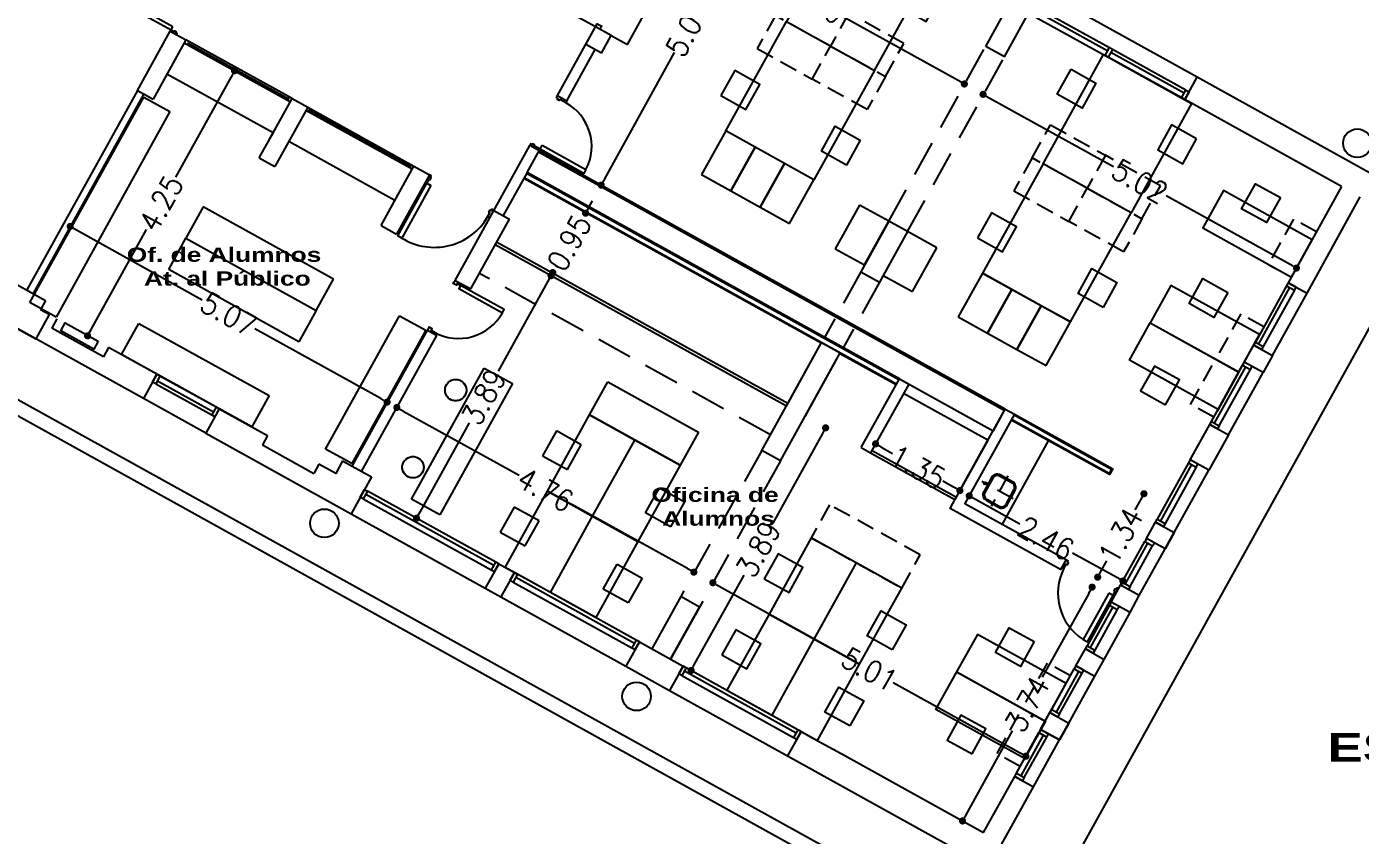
# Model space of a CAD drawing. Header units: millimetres. Extents: x -735 to -481, y 85 to 450.
# Drawn here: x -631.15 to -612.47, y 158.93 to 170.25 of the extents above; entities that cross this region are included whole.
import ezdxf

# ---------------------------------------------------------------- set-up
doc = ezdxf.new("R2010")
doc.units = ezdxf.units.MM
doc.header["$PDMODE"] = 35
doc.header["$PDSIZE"] = -2
for name, pattern in [('ACAD_ISO02W100', [15, 12, -3]), ('DASHED', [0.75, 0.5, -0.25]), ('HIDDEN', [0.375, 0.25, -0.125])]:
    doc.linetypes.add(name, pattern=pattern)
doc.layers.get('0').update_dxf_attribs({"color": 6, "linetype": 'CONTINUOUS'})
doc.layers.get('Defpoints').update_dxf_attribs({"linetype": 'CONTINUOUS'})
for name, color, linetype in [('1', 1, 'CONTINUOUS'), ('A-CARPINTERIAS PUERTAS', 2, 'CONTINUOUS'), ('A-MUROS', 5, 'CONTINUOUS'), ('barridos', 8, 'HIDDEN'), ('dib - cotas', 1, 'CONTINUOUS'), ('dib - equipamiento', 41, 'CONTINUOUS'), ('dib - muro vista2', 2, 'CONTINUOUS'), ('dib - muros', 5, 'CONTINUOUS'), ('dib-carpinterias', 1, 'CONTINUOUS'), ('mobiliario aulas', 254, 'CONTINUOUS'), ('T-LOCALES', 7, 'CONTINUOUS'), ('VISTA4', 3, 'CONTINUOUS')]:
    doc.layers.add(name, color=color, linetype=linetype)
doc.styles.add('ARIAL', font='swisseb.ttf', dxfattribs={"width": 1.32})
doc.styles.add('ROMANS', font='romans', dxfattribs={"width": 0.9})
doc.dimstyles.new('COTAS1', dxfattribs={"dimtxt": 0.3, "dimasz": 0.1, "dimexe": 0.6, "dimexo": 0.2, "dimgap": 0.01, "dimtad": 0, "dimzin": 0, "dimdsep": 46, "dimtxsty": 'ROMANS', "dimblk": 'DOT', "dimcen": 2.5, "dimse1": 1, "dimse2": 1, "dimclrd": 256, "dimclre": 1, "dimclrt": 256, "dimadec": 0, "dimazin": 0, "dimtfac": 1, "dimtofl": 0, "dimtmove": 2, "dimatfit": 3, "dimldrblk": 'ARCHTICK', "dimfxl": 1, "dimtolj": 1, "dimtzin": 0, "dimarcsym": 0})

# ---------------------------------------------------------------- blocks, each defined once
blk = doc.blocks.new('PDOBLE')
for points in [[(0.00377, 0.05044), (0.00377, 0.04971), (0.00188, 0.04971), (0.00188, 0.04924), (0.00094, 0.04924), (0.00094, 0.04971), (0, 0.04971), (0, 0.05044)], [(0.00377, 0), (0.00377, 0.00073), (0.00188, 0.00073), (0.00188, 0.0012), (0.00094, 0.0012), (0.00094, 0.00073), (0, 0.00073), (0, 0)]]:
    blk.add_lwpolyline(points)
for points in [[(0.00377, 0.04782), (0.02826, 0.04782), (0.02826, 0.04971), (0.00377, 0.04971)], [(0.00377, 0.00262), (0.02826, 0.00262), (0.02826, 0.00073), (0.00377, 0.00073)]]:
    blk.add_lwpolyline(points, close=True)
for centre, start, end in [((0.00619, 0.04716), 276.31212, 1.7309), ((0.00619, 0.00328), 358.2691, 83.68788)]:
    blk.add_arc(centre, 0.02207, start, end)
blk = doc.blocks.new('isla')
at = {"layer": 'dib - equipamiento'}
for points in [[(0.705, 1.75), (0.705, 0), (-0.705, 0), (-0.705, 1.75), (0.705, 1.75)], [(0.705, -1.75), (0.705, 0), (-0.705, 0), (-0.705, -1.75), (0.705, -1.75)]]:
    blk.add_lwpolyline(points, dxfattribs=at)
for points in [[(-1.005, 1.35), (-0.605, 1.35), (-0.605, 0.95), (-1.005, 0.95)], [(1.005, 1.35), (0.605, 1.35), (0.605, 0.95), (1.005, 0.95)], [(-1.005, -1.35), (-0.605, -1.35), (-0.605, -0.95), (-1.005, -0.95)], [(1.005, -1.35), (0.605, -1.35), (0.605, -0.95), (1.005, -0.95)]]:
    blk.add_lwpolyline(points, close=True, dxfattribs=at)
at = {"layer": 'dib - equipamiento', "linetype": 'HIDDEN'}
for points in [[(-0.88, 0.53), (0, 0.53), (0, 0), (-0.88, 0), (-0.88, 0.53)], [(0.88, 0.53), (0, 0.53), (0, 0), (0.88, 0), (0.88, 0.53)], [(-0.88, -0.53), (0, -0.53), (0, 0), (-0.88, 0), (-0.88, -0.53)], [(0.88, -0.53), (0, -0.53), (0, 0), (0.88, 0), (0.88, -0.53)]]:
    blk.add_lwpolyline(points, dxfattribs=at)
blk = doc.blocks.new('P70')
at = {"color": 3}
blk.add_lwpolyline([(0.00062, 0.00254), (0.00189, 0.00254), (0.00189, 0.02032), (0.00062, 0.02032)], close=True, dxfattribs=at)
at = {"color": 2}
for points in [[(0, 0.00254), (0.00062, 0.00254), (0.00062, 0.00127), (0.00126, 0.00127), (0.00126, 0), (0.00062, 0), (0.00062, 0), (0, 0)], [(0.0203, 0.00254), (0.01967, 0.00254), (0.01967, 0.00127), (0.01904, 0.00127), (0.01904, 0), (0.01967, 0), (0.01967, 0), (0.0203, 0)]]:
    blk.add_lwpolyline(points, dxfattribs=at)
at = {"color": 1}
blk.add_arc((0.00189, 0.00254), 0.01778, 0, 90, dxfattribs=at)
blk = doc.blocks.new('_Dot')
at = {"color": 0, "linetype": 'ByBlock', "lineweight": -2}
blk.add_line((-0.5, 0), (-1, 0), dxfattribs=at)
at = {"color": 0, "linetype": 'ByBlock', "const_width": 0.5}
blk.add_lwpolyline([(-0.25, 0, 1), (0.25, 0, 1)], format="xyb", close=True, dxfattribs=at)
blk = doc.blocks.new('*D125')
at = {"layer": '1', "lineweight": -2, "transparency": 16777216}
for p, q in [((-622.097, 171.712), (-620.47, 170.811)), ((-618.106, 169.5), (-619.733, 170.402))]:
    blk.add_line(p, q, dxfattribs=at)
at = {"layer": 'Defpoints', "color": 0, "transparency": 16777216}
for p in [(-622.184, 171.761), (-622.184, 171.761), (-618.019, 169.452)]:
    blk.add_point(p, dxfattribs=at)
at = {"layer": '1', "lineweight": -2, "transparency": 16777216, "xscale": 0.1, "yscale": 0.1, "zscale": 0.1}
for p, rotation in [((-622.184, 171.761), 150.9999999999862), ((-618.019, 169.452), 330.9999999999862)]:
    blk.add_blockref('_Dot', p, dxfattribs=dict(at, rotation=rotation))
at = {"layer": '1', "transparency": 16777216, "insert": (-620.102, 170.606), "char_height": 0.3, "attachment_point": 5, "rotation": 331, "style": 'ROMANS'}
blk.add_mtext('\\A1;4.76', dxfattribs=at)
blk = doc.blocks.new('_ARCHTICK')
at = {"color": 0, "linetype": 'ByBlock', "const_width": 0.00381}
blk.add_lwpolyline([(-0.0127, -0.0127), (0.0127, 0.0127)], dxfattribs=at)
blk = doc.blocks.new('*D126')
at = {"layer": '1', "lineweight": -2, "transparency": 16777216}
for p, q in [((-620.725, 172.33), (-621.705, 170.562)), ((-623.057, 168.123), (-622.077, 169.892))]:
    blk.add_line(p, q, dxfattribs=at)
at = {"layer": 'Defpoints', "color": 0, "transparency": 16777216}
for p in [(-620.676, 172.418), (-620.676, 172.418), (-623.105, 168.036)]:
    blk.add_point(p, dxfattribs=at)
at = {"layer": '1', "lineweight": -2, "transparency": 16777216, "xscale": 0.1, "yscale": 0.1, "zscale": 0.1}
for p, rotation in [((-620.676, 172.418), 60.99999999998772), ((-623.105, 168.036), 240.9999999999877)]:
    blk.add_blockref('_Dot', p, dxfattribs=dict(at, rotation=rotation))
at = {"layer": '1', "transparency": 16777216, "insert": (-621.891, 170.227), "char_height": 0.3, "attachment_point": 5, "rotation": 61, "style": 'ROMANS'}
blk.add_mtext('\\A1;5.01', dxfattribs=at)
blk = doc.blocks.new('*D127')
at = {"layer": '1', "lineweight": -2, "transparency": 16777216}
for p, q in [((-617.669, 169.258), (-615.931, 168.295)), ((-613.455, 166.922), (-615.194, 167.886))]:
    blk.add_line(p, q, dxfattribs=at)
at = {"layer": 'Defpoints', "color": 0, "transparency": 16777216}
for p in [(-617.757, 169.307), (-617.757, 169.307), (-613.367, 166.874)]:
    blk.add_point(p, dxfattribs=at)
at = {"layer": '1', "lineweight": -2, "transparency": 16777216, "xscale": 0.1, "yscale": 0.1, "zscale": 0.1}
for p, rotation in [((-617.757, 169.307), 150.9999999999862), ((-613.367, 166.874), 330.9999999999862)]:
    blk.add_blockref('_Dot', p, dxfattribs=dict(at, rotation=rotation))
at = {"layer": '1', "transparency": 16777216, "insert": (-615.562, 168.09), "char_height": 0.3, "attachment_point": 5, "rotation": 331, "style": 'ROMANS'}
blk.add_mtext('\\A1;5.02', dxfattribs=at)
blk = doc.blocks.new('*D128')
at = {"layer": '1', "lineweight": -2, "transparency": 16777216}
for p, q in [((-625.88, 164.872), (-624.257, 163.972)), ((-621.896, 162.664), (-623.519, 163.564))]:
    blk.add_line(p, q, dxfattribs=at)
at = {"layer": 'Defpoints', "color": 0, "transparency": 16777216}
for p in [(-625.968, 164.921), (-625.968, 164.921), (-621.808, 162.615)]:
    blk.add_point(p, dxfattribs=at)
at = {"layer": '1', "lineweight": -2, "transparency": 16777216, "xscale": 0.1, "yscale": 0.1, "zscale": 0.1}
for p, rotation in [((-625.968, 164.921), 150.9999999999862), ((-621.808, 162.615), 330.9999999999862)]:
    blk.add_blockref('_Dot', p, dxfattribs=dict(at, rotation=rotation))
at = {"layer": '1', "transparency": 16777216, "insert": (-623.888, 163.768), "char_height": 0.3, "attachment_point": 5, "rotation": 331, "style": 'ROMANS'}
blk.add_mtext('\\A1;4.76', dxfattribs=at)
blk = doc.blocks.new('*D129')
at = {"layer": '1', "lineweight": -2, "transparency": 16777216}
for p, q in [((-621.453, 162.418), (-619.684, 161.437)), ((-617.244, 160.085), (-619.014, 161.066))]:
    blk.add_line(p, q, dxfattribs=at)
at = {"layer": 'Defpoints', "color": 0, "transparency": 16777216}
for p in [(-621.541, 162.467), (-621.541, 162.467), (-617.157, 160.037)]:
    blk.add_point(p, dxfattribs=at)
at = {"layer": '1', "lineweight": -2, "transparency": 16777216, "xscale": 0.1, "yscale": 0.1, "zscale": 0.1}
for p, rotation in [((-621.541, 162.467), 150.9999999999862), ((-617.157, 160.037), 330.9999999999862)]:
    blk.add_blockref('_Dot', p, dxfattribs=dict(at, rotation=rotation))
at = {"layer": '1', "transparency": 16777216, "insert": (-619.349, 161.252), "char_height": 0.3, "attachment_point": 5, "rotation": 331, "style": 'ROMANS'}
blk.add_mtext('\\A1;5.01', dxfattribs=at)
blk = doc.blocks.new('*D130')
at = {"layer": '1', "lineweight": -2, "transparency": 16777216}
for p, q in [((-630.455, 167.408), (-628.693, 166.431)), ((-626.193, 165.045), (-627.955, 166.023))]:
    blk.add_line(p, q, dxfattribs=at)
at = {"layer": 'Defpoints', "color": 0, "transparency": 16777216}
for p in [(-630.543, 167.457), (-630.543, 167.457), (-626.105, 164.997)]:
    blk.add_point(p, dxfattribs=at)
at = {"layer": '1', "lineweight": -2, "transparency": 16777216, "xscale": 0.1, "yscale": 0.1, "zscale": 0.1}
for p, rotation in [((-630.543, 167.457), 150.9999999999862), ((-626.105, 164.997), 330.9999999999862)]:
    blk.add_blockref('_Dot', p, dxfattribs=dict(at, rotation=rotation))
at = {"layer": '1', "transparency": 16777216, "insert": (-628.324, 166.227), "char_height": 0.3, "attachment_point": 5, "rotation": 331, "style": 'ROMANS'}
blk.add_mtext('\\A1;5.07', dxfattribs=at)
blk = doc.blocks.new('*D131')
at = {"layer": '1', "lineweight": -2, "transparency": 16777216}
for p, q in [((-628.291, 169.55), (-629.067, 168.149)), ((-630.252, 166.012), (-629.475, 167.412))]:
    blk.add_line(p, q, dxfattribs=at)
at = {"layer": 'Defpoints', "color": 0, "transparency": 16777216}
for p in [(-628.242, 169.637), (-628.242, 169.637), (-630.3, 165.924)]:
    blk.add_point(p, dxfattribs=at)
at = {"layer": '1', "lineweight": -2, "transparency": 16777216, "xscale": 0.1, "yscale": 0.1, "zscale": 0.1}
for p, rotation in [((-628.242, 169.637), 60.99999999998772), ((-630.3, 165.924), 240.9999999999877)]:
    blk.add_blockref('_Dot', p, dxfattribs=dict(at, rotation=rotation))
at = {"layer": '1', "transparency": 16777216, "insert": (-629.271, 167.781), "char_height": 0.3, "attachment_point": 5, "rotation": 61, "style": 'ROMANS'}
blk.add_mtext('\\A1;4.25', dxfattribs=at)
blk = doc.blocks.new('*D132')
at = {"layer": '1', "lineweight": -2, "transparency": 16777216}
for p, q in [((-623.275, 167.73), (-623.227, 167.817)), ((-623.833, 166.724), (-623.881, 166.637))]:
    blk.add_line(p, q, dxfattribs=at)
at = {"layer": 'Defpoints', "color": 0, "transparency": 16777216}
for p in [(-623.324, 167.642), (-623.324, 167.642), (-623.784, 166.811)]:
    blk.add_point(p, dxfattribs=at)
at = {"layer": '1', "lineweight": -2, "transparency": 16777216, "xscale": 0.1, "yscale": 0.1, "zscale": 0.1}
for p, rotation in [((-623.324, 167.642), 240.9999999999877), ((-623.784, 166.811), 60.99999999998771)]:
    blk.add_blockref('_Dot', p, dxfattribs=dict(at, rotation=rotation))
at = {"layer": '1', "transparency": 16777216, "insert": (-623.554, 167.227), "char_height": 0.3, "attachment_point": 5, "rotation": 61, "style": 'ROMANS'}
blk.add_mtext('\\A1;0.95', dxfattribs=at)
blk = doc.blocks.new('*D133')
at = {"layer": '1', "lineweight": -2, "transparency": 16777216}
for p, q in [((-623.857, 166.68), (-624.549, 165.432)), ((-625.643, 163.457), (-624.951, 164.706))]:
    blk.add_line(p, q, dxfattribs=at)
at = {"layer": 'Defpoints', "color": 0, "transparency": 16777216}
for p in [(-623.808, 166.768), (-623.808, 166.768), (-625.692, 163.37)]:
    blk.add_point(p, dxfattribs=at)
at = {"layer": '1', "lineweight": -2, "transparency": 16777216, "xscale": 0.1, "yscale": 0.1, "zscale": 0.1}
for p, rotation in [((-623.808, 166.768), 60.99999999998772), ((-625.692, 163.37), 240.9999999999877)]:
    blk.add_blockref('_Dot', p, dxfattribs=dict(at, rotation=rotation))
at = {"layer": '1', "transparency": 16777216, "insert": (-624.75, 165.069), "char_height": 0.3, "attachment_point": 5, "rotation": 61, "style": 'ROMANS'}
blk.add_mtext('\\A1;3.89', dxfattribs=at)
blk = doc.blocks.new('*D134')
at = {"layer": '1', "lineweight": -2, "transparency": 16777216}
for p, q in [((-620.011, 164.548), (-620.703, 163.3)), ((-621.797, 161.325), (-621.105, 162.574))]:
    blk.add_line(p, q, dxfattribs=at)
at = {"layer": 'Defpoints', "color": 0, "transparency": 16777216}
for p in [(-619.962, 164.636), (-619.962, 164.636), (-621.846, 161.238)]:
    blk.add_point(p, dxfattribs=at)
at = {"layer": '1', "lineweight": -2, "transparency": 16777216, "xscale": 0.1, "yscale": 0.1, "zscale": 0.1}
for p, rotation in [((-619.962, 164.636), 60.99999999998772), ((-621.846, 161.238), 240.9999999999877)]:
    blk.add_blockref('_Dot', p, dxfattribs=dict(at, rotation=rotation))
at = {"layer": '1', "transparency": 16777216, "insert": (-620.904, 162.937), "char_height": 0.3, "attachment_point": 5, "rotation": 61, "style": 'ROMANS'}
blk.add_mtext('\\A1;3.89', dxfattribs=at)
blk = doc.blocks.new('*D135')
at = {"layer": '1', "lineweight": -2, "transparency": 16777216}
for p, q in [((-616.277, 162.317), (-616.929, 161.142)), ((-617.995, 159.218), (-617.344, 160.393))]:
    blk.add_line(p, q, dxfattribs=at)
at = {"layer": 'Defpoints', "color": 0, "transparency": 16777216}
for p in [(-616.229, 162.405), (-616.229, 162.405), (-618.044, 159.13)]:
    blk.add_point(p, dxfattribs=at)
at = {"layer": '1', "lineweight": -2, "transparency": 16777216, "xscale": 0.1, "yscale": 0.1, "zscale": 0.1}
for p, rotation in [((-616.229, 162.405), 60.99999999998772), ((-618.044, 159.13), 240.9999999999877)]:
    blk.add_blockref('_Dot', p, dxfattribs=dict(at, rotation=rotation))
at = {"layer": '1', "transparency": 16777216, "insert": (-617.136, 160.768), "char_height": 0.3, "attachment_point": 5, "rotation": 61, "style": 'ROMANS'}
blk.add_mtext('\\A1;3.74', dxfattribs=at)
blk = doc.blocks.new('*D136')
at = {"layer": '1', "lineweight": -2, "transparency": 16777216}
for p, q in [((-615.552, 163.626), (-615.629, 163.486)), ((-616.103, 162.632), (-616.025, 162.772))]:
    blk.add_line(p, q, dxfattribs=at)
at = {"layer": 'Defpoints', "color": 0, "transparency": 16777216}
for p in [(-615.503, 163.713), (-615.503, 163.713), (-616.151, 162.545)]:
    blk.add_point(p, dxfattribs=at)
at = {"layer": '1', "lineweight": -2, "transparency": 16777216, "xscale": 0.1, "yscale": 0.1, "zscale": 0.1}
for p, rotation in [((-615.503, 163.713), 60.99999999998772), ((-616.151, 162.545), 240.9999999999877)]:
    blk.add_blockref('_Dot', p, dxfattribs=dict(at, rotation=rotation))
at = {"layer": '1', "transparency": 16777216, "insert": (-615.827, 163.129), "char_height": 0.3, "attachment_point": 5, "rotation": 61, "style": 'ROMANS'}
blk.add_mtext('\\A1;1.34', dxfattribs=at)
blk = doc.blocks.new('*D137')
at = {"layer": '1', "lineweight": -2, "transparency": 16777216}
for p, q in [((-617.863, 163.636), (-617.242, 163.292)), ((-615.884, 162.539), (-616.505, 162.883))]:
    blk.add_line(p, q, dxfattribs=at)
at = {"layer": 'Defpoints', "color": 0, "transparency": 16777216}
for p in [(-617.95, 163.684), (-617.95, 163.684), (-615.797, 162.491)]:
    blk.add_point(p, dxfattribs=at)
at = {"layer": '1', "lineweight": -2, "transparency": 16777216, "xscale": 0.1, "yscale": 0.1, "zscale": 0.1}
for p, rotation in [((-617.95, 163.684), 150.9999999999862), ((-615.797, 162.491), 330.9999999999862)]:
    blk.add_blockref('_Dot', p, dxfattribs=dict(at, rotation=rotation))
at = {"layer": '1', "transparency": 16777216, "insert": (-616.873, 163.088), "char_height": 0.3, "attachment_point": 5, "rotation": 331, "style": 'ROMANS'}
blk.add_mtext('\\A1;2.46', dxfattribs=at)
blk = doc.blocks.new('*D138')
at = {"layer": '1', "lineweight": -2, "transparency": 16777216}
for p, q in [((-619.175, 164.363), (-619.023, 164.279)), ((-618.169, 163.806), (-618.32, 163.889))]:
    blk.add_line(p, q, dxfattribs=at)
at = {"layer": 'Defpoints', "color": 0, "transparency": 16777216}
for p in [(-619.262, 164.412), (-619.262, 164.412), (-618.081, 163.757)]:
    blk.add_point(p, dxfattribs=at)
at = {"layer": '1', "lineweight": -2, "transparency": 16777216, "xscale": 0.1, "yscale": 0.1, "zscale": 0.1}
for p, rotation in [((-619.262, 164.412), 150.9999999999862), ((-618.081, 163.757), 330.9999999999862)]:
    blk.add_blockref('_Dot', p, dxfattribs=dict(at, rotation=rotation))
at = {"layer": '1', "transparency": 16777216, "insert": (-618.672, 164.084), "char_height": 0.3, "attachment_point": 5, "rotation": 331, "style": 'ROMANS'}
blk.add_mtext('\\A1;1.35', dxfattribs=at)
blk = doc.blocks.new('ESCRITORIO')
at = {"layer": 'dib - equipamiento'}
blk.add_lwpolyline([(0.745, 0.3), (0.745, -0.1), (0.345, -0.1), (0.345, 0.3)], close=True, dxfattribs=at)
blk.add_lwpolyline([(1.42, 0), (0, 0), (0, -0.6), (1.42, -0.6), (1.42, 0)], dxfattribs=at)
at = {"layer": 'dib - equipamiento', "linetype": 'HIDDEN'}
blk.add_lwpolyline([(1.42, -0.6), (1.42, 0.125), (1.05, 0.125), (1.05, -0.6), (1.42, -0.6)], dxfattribs=at)

msp = doc.modelspace()

# ---------------------------------------------------------------- linework, layer by layer
at = {"color": 2}
for p, q in [((-617.118, 170.445), (-616.047, 169.851)), ((-617.014, 170.53), (-615.986, 169.961)), ((-628.946, 170.027), (-627.459, 169.203)), ((-614.931, 169.233), (-616.003, 169.827)), ((-614.915, 169.367), (-615.942, 169.936)), ((-627.494, 169.223), (-627.47, 169.266)), ((-625.754, 168.258), (-627.241, 169.082)), ((-627.206, 169.063), (-627.182, 169.106)), ((-625.789, 168.277), (-625.765, 168.321)), ((-613.505, 166.625), (-613.942, 165.838)), ((-613.396, 166.564), (-613.832, 165.777)), ((-628.498, 164.926), (-629.286, 165.362)), ((-614.557, 164.727), (-614.121, 165.514)), ((-614.448, 164.666), (-614.012, 165.453)), ((-614.448, 164.666), (-614.012, 165.453)), ((-629.346, 165.253), (-628.559, 164.816)), ((-614.88, 164.145), (-615.316, 163.358)), ((-614.77, 164.085), (-615.207, 163.298)), ((-614.77, 164.085), (-615.207, 163.298)), ((-624.541, 162.732), (-626.378, 163.75)), ((-626.438, 163.641), (-624.645, 162.647)), ((-615.806, 162.475), (-615.491, 163.043)), ((-615.696, 162.414), (-615.381, 162.983)), ((-615.696, 162.414), (-615.381, 162.983)), ((-622.614, 161.664), (-624.322, 162.611)), ((-624.339, 162.477), (-622.675, 161.555)), ((-615.985, 162.151), (-616.3, 161.583)), ((-615.876, 162.091), (-616.191, 161.522)), ((-615.876, 162.091), (-616.191, 161.522)), ((-620.349, 160.408), (-621.958, 161.3)), ((-616.795, 160.691), (-616.48, 161.259)), ((-621.975, 161.167), (-620.41, 160.299)), ((-616.685, 160.63), (-616.37, 161.198)), ((-617.289, 159.798), (-616.974, 160.367)), ((-617.18, 159.738), (-616.865, 160.306))]:
    msp.add_line(p, q, dxfattribs=at)
at = {"color": 5}
msp.add_line((-614.931, 169.233), (-614.757, 169.548), dxfattribs=at)
at = {"color": 2}
for points in [[(-623.185, 170.252), (-623.161, 170.296), (-623.099, 170.262), (-623.124, 170.218)], [(-616.003, 169.827), (-616.047, 169.851), (-615.986, 169.961), (-615.942, 169.936)], [(-614.931, 169.233), (-614.975, 169.258), (-614.915, 169.367), (-614.871, 169.343)], [(-613.481, 166.669), (-613.505, 166.625), (-613.396, 166.564), (-613.372, 166.608)], [(-613.966, 165.794), (-613.942, 165.838), (-613.832, 165.777), (-613.857, 165.733)], [(-614.097, 165.558), (-614.121, 165.514), (-614.012, 165.453), (-613.987, 165.497)], [(-629.329, 165.386), (-629.286, 165.362), (-629.346, 165.253), (-629.39, 165.277)], [(-628.455, 164.901), (-628.498, 164.926), (-628.559, 164.816), (-628.515, 164.792)], [(-614.582, 164.683), (-614.557, 164.727), (-614.448, 164.666), (-614.472, 164.623)], [(-614.856, 164.189), (-614.88, 164.145), (-614.77, 164.085), (-614.746, 164.128)], [(-626.421, 163.774), (-626.378, 163.75), (-626.438, 163.641), (-626.482, 163.665)], [(-615.34, 163.314), (-615.316, 163.358), (-615.207, 163.298), (-615.231, 163.254)], [(-615.466, 163.087), (-615.491, 163.043), (-615.381, 162.983), (-615.357, 163.026)], [(-624.541, 162.732), (-624.585, 162.756), (-624.645, 162.647), (-624.601, 162.623)], [(-624.322, 162.611), (-624.278, 162.586), (-624.339, 162.477), (-624.383, 162.501)], [(-615.83, 162.431), (-615.806, 162.475), (-615.696, 162.414), (-615.721, 162.37)], [(-615.961, 162.195), (-615.985, 162.151), (-615.876, 162.091), (-615.852, 162.134)], [(-622.571, 161.64), (-622.614, 161.664), (-622.675, 161.555), (-622.631, 161.53)], [(-616.324, 161.539), (-616.3, 161.583), (-616.191, 161.522), (-616.215, 161.478)], [(-621.958, 161.3), (-621.915, 161.276), (-621.975, 161.167), (-622.019, 161.191)], [(-616.455, 161.303), (-616.48, 161.259), (-616.37, 161.198), (-616.346, 161.242)], [(-616.819, 160.647), (-616.795, 160.691), (-616.685, 160.63), (-616.71, 160.586)], [(-620.305, 160.384), (-620.349, 160.408), (-620.41, 160.299), (-620.366, 160.275)], [(-616.95, 160.411), (-616.974, 160.367), (-616.865, 160.306), (-616.841, 160.35)], [(-617.313, 159.755), (-617.289, 159.798), (-617.18, 159.738), (-617.204, 159.694)]]:
    msp.add_lwpolyline(points, close=True, dxfattribs=at)
for points in [[(-627.435, 169.247), (-628.922, 170.071)], [(-627.217, 169.126), (-625.73, 168.302)]]:
    msp.add_lwpolyline(points, dxfattribs=at)
at = {"layer": '1'}
for p, q in [((-623.185, 170.252), (-623.535, 170.446)), ((-618.969, 165.249), (-624.184, 168.139)), ((-618.935, 165.31), (-624.15, 168.2)), ((-618.929, 165.321), (-624.144, 168.211)), ((-620.025, 165.82), (-624.19, 168.128)), ((-618.975, 165.238), (-619.763, 165.674)), ((-628.644, 164.56), (-629.518, 165.045))]:
    msp.add_line(p, q, dxfattribs=at)
at = {"layer": '1', "color": 3, "linetype": 'DASHED'}
for points in [[(-619.077, 167.53), (-617.72, 169.979)], [(-618.815, 167.384), (-617.457, 169.833)], [(-620.735, 164.539), (-624.813, 166.8)], [(-619.47, 166.821), (-619.979, 165.903)], [(-619.208, 166.676), (-619.717, 165.757)], [(-620.856, 164.32), (-621.992, 162.272)], [(-620.594, 164.175), (-621.729, 162.126)]]:
    msp.add_lwpolyline(points, dxfattribs=at)
at = {"layer": '1'}
for points in [[(-617.317, 164.827), (-616.617, 164.439), (-615.939, 164.064), (-615.985, 163.981), (-617.363, 164.744)], [(-617.323, 164.816), (-616.623, 164.428), (-615.956, 164.059), (-615.99, 163.998), (-617.357, 164.755)]]:
    msp.add_lwpolyline(points, dxfattribs=at)
at = {"layer": 'A-CARPINTERIAS PUERTAS'}
msp.add_lwpolyline([(-624.668, 167.576), (-624.697, 167.592), (-624.665, 167.648), (-624.679, 167.656), (-624.664, 167.685), (-624.65, 167.677), (-624.638, 167.697), (-624.61, 167.681)], dxfattribs=at)
at = {"layer": 'A-MUROS'}
for p, q in [((-617.72, 169.979), (-617.38, 170.591)), ((-617.457, 169.833), (-617.118, 170.445)), ((-629.601, 169.361), (-629.141, 170.192)), ((-629.601, 169.361), (-629.141, 170.192)), ((-629.141, 170.192), (-628.922, 170.071)), ((-628.922, 170.071), (-629.383, 169.24)), ((-628.922, 170.071), (-629.383, 169.24)), ((-629.601, 169.361), (-629.383, 169.24)), ((-629.514, 169.313), (-629.383, 169.24)), ((-625.153, 166.702), (-624.106, 168.591)), ((-624.144, 168.211), (-624.116, 168.262)), ((-624.934, 166.581), (-624.391, 167.56)), ((-619.077, 167.53), (-619.47, 166.821)), ((-618.815, 167.384), (-619.208, 166.676)), ((-629.518, 165.045), (-633.074, 167.016)), ((-631.29, 166.645), (-630.888, 166.422)), ((-630.888, 166.422), (-630.961, 166.29)), ((-630.838, 166.222), (-630.961, 166.29)), ((-631.631, 166.216), (-631.027, 165.881)), ((-630.838, 166.222), (-631.027, 165.881)), ((-626.595, 164.099), (-625.54, 166.003)), ((-626.463, 164.026), (-625.408, 165.929)), ((-629.329, 165.386), (-630.007, 165.762)), ((-620.856, 164.32), (-620.019, 165.831)), ((-620.594, 164.175), (-619.757, 165.685)), ((-626.727, 164.172), (-626.595, 164.099)), ((-626.595, 164.099), (-626.499, 164.046)), ((-626.499, 164.046), (-626.324, 163.949)), ((-626.324, 163.949), (-626.61, 163.433)), ((-615.204, 162.942), (-615.078, 163.169)), ((-615.204, 162.942), (-615.466, 163.087)), ((-624.541, 162.732), (-624.73, 162.391)), ((-624.541, 162.732), (-624.322, 162.611)), ((-624.322, 162.611), (-624.511, 162.27)), ((-624.73, 162.391), (-624.511, 162.27)), ((-615.961, 162.195), (-615.83, 162.431)), ((-615.568, 162.286), (-615.83, 162.431)), ((-621.992, 162.272), (-622.396, 161.543)), ((-615.698, 162.049), (-615.961, 162.195)), ((-615.698, 162.049), (-615.568, 162.286)), ((-622.133, 161.397), (-621.729, 162.126)), ((-621.729, 162.126), (-622.133, 161.397)), ((-622.571, 161.64), (-622.76, 161.299)), ((-622.571, 161.64), (-621.958, 161.3)), ((-616.455, 161.303), (-616.324, 161.539)), ((-616.324, 161.539), (-616.062, 161.393)), ((-622.76, 161.299), (-622.147, 160.959)), ((-621.958, 161.3), (-622.147, 160.959)), ((-616.455, 161.303), (-616.193, 161.157)), ((-616.193, 161.157), (-616.062, 161.393)), ((-616.95, 160.411), (-616.819, 160.647)), ((-616.819, 160.647), (-616.557, 160.501)), ((-616.687, 160.265), (-616.557, 160.501)), ((-620.305, 160.384), (-620.494, 160.043)), ((-620.305, 160.384), (-620.13, 160.287)), ((-616.95, 160.411), (-616.687, 160.265)), ((-620.494, 160.043), (-617.677, 158.481)), ((-619.693, 160.045), (-617.75, 158.968)), ((-617.75, 158.968), (-617.313, 159.755)), ((-617.313, 159.755), (-617.051, 159.609)), ((-617.677, 158.481), (-617.051, 159.609))]:
    msp.add_line(p, q, dxfattribs=at)
for points in [[(-617.457, 169.833), (-617.72, 169.979)], [(-624.144, 168.211), (-624.478, 167.608)], [(-624.61, 167.681), (-624.391, 167.56)], [(-618.815, 167.384), (-619.077, 167.53)], [(-625.153, 166.702), (-624.934, 166.581)], [(-625.153, 166.702), (-624.934, 166.581)], [(-619.47, 166.821), (-619.208, 166.676)], [(-620.019, 165.831), (-619.757, 165.685)], [(-618.929, 165.321), (-617.617, 164.594)], [(-620.594, 164.175), (-620.856, 164.32)], [(-626.727, 164.172), (-626.824, 163.997), (-627.059, 164.128)], [(-621.729, 162.126), (-621.992, 162.272)]]:
    msp.add_lwpolyline(points, dxfattribs=at)
at = {"layer": 'barridos'}
for points in [[(-617.335, 163.643), (-617.773, 163.886)], [(-617.41, 163.962), (-617.645, 163.539)]]:
    msp.add_lwpolyline(points, dxfattribs=at)
at = {"layer": 'dib - cotas'}
for p, q in [((-614.757, 169.548), (-616.943, 170.76)), ((-617.038, 170.487), (-616.01, 169.917)), ((-628.899, 170.03), (-627.482, 169.244)), ((-614.939, 169.323), (-615.966, 169.893)), ((-625.777, 168.299), (-627.194, 169.084)), ((-613.462, 166.601), (-613.898, 165.813)), ((-613.703, 165.648), (-613.219, 166.523)), ((-614.514, 164.703), (-614.077, 165.49)), ((-614.514, 164.703), (-614.077, 165.49)), ((-614.319, 164.538), (-613.834, 165.412)), ((-629.322, 165.296), (-628.535, 164.86)), ((-614.836, 164.121), (-615.272, 163.334)), ((-614.836, 164.121), (-615.272, 163.334)), ((-615.078, 163.169), (-614.593, 164.044)), ((-626.402, 163.706), (-624.609, 162.712)), ((-626.402, 163.706), (-624.609, 162.712)), ((-626.61, 163.433), (-624.73, 162.391)), ((-615.762, 162.451), (-615.447, 163.019)), ((-615.762, 162.451), (-615.447, 163.019)), ((-615.568, 162.286), (-615.204, 162.942)), ((-624.303, 162.543), (-622.639, 161.62)), ((-624.303, 162.543), (-622.639, 161.62)), ((-624.511, 162.27), (-622.76, 161.299)), ((-615.941, 162.127), (-616.257, 161.558)), ((-615.941, 162.127), (-616.257, 161.558)), ((-616.062, 161.393), (-615.698, 162.049)), ((-621.939, 161.232), (-620.373, 160.365)), ((-621.939, 161.232), (-620.373, 160.365)), ((-616.729, 160.654), (-616.414, 161.223)), ((-616.729, 160.654), (-616.414, 161.223)), ((-616.557, 160.501), (-616.193, 161.157)), ((-622.147, 160.959), (-620.494, 160.043)), ((-617.224, 159.762), (-616.909, 160.331)), ((-617.224, 159.762), (-616.909, 160.331)), ((-617.051, 159.609), (-616.687, 160.265))]:
    msp.add_line(p, q, dxfattribs=at)
for points in [[(-623.586, 169.217), (-623.602, 169.189), (-623.686, 169.235), (-623.693, 169.221), (-623.722, 169.237), (-623.714, 169.251), (-623.734, 169.262), (-623.718, 169.29)], [(-623.974, 168.517), (-623.962, 168.539), (-624.045, 168.586), (-624.038, 168.6), (-624.066, 168.616), (-624.074, 168.602), (-624.094, 168.613), (-624.106, 168.591)], [(-625.569, 168.075), (-625.547, 168.063), (-625.516, 168.12), (-625.502, 168.112), (-625.486, 168.14), (-625.5, 168.148), (-625.489, 168.168), (-625.511, 168.18)], [(-624.668, 167.576), (-624.697, 167.592), (-624.665, 167.648), (-624.679, 167.656), (-624.664, 167.685), (-624.65, 167.677), (-624.638, 167.697), (-624.61, 167.681)], [(-616.652, 162.685), (-616.623, 162.669), (-616.592, 162.726), (-616.578, 162.718), (-616.562, 162.747), (-616.576, 162.754), (-616.565, 162.774), (-616.594, 162.79)], [(-615.915, 162.277), (-615.937, 162.289), (-615.906, 162.346), (-615.92, 162.354), (-615.904, 162.382), (-615.89, 162.374), (-615.879, 162.394), (-615.857, 162.382)]]:
    msp.add_lwpolyline(points, dxfattribs=at)
for points in [[(-623.931, 168.595), (-623.319, 168.256), (-623.35, 168.199), (-623.962, 168.538)], [(-625.49, 168.032), (-625.899, 167.295), (-625.956, 167.326), (-625.547, 168.063)], [(-613.481, 166.669), (-613.505, 166.625), (-613.396, 166.564), (-613.372, 166.608)], [(-614.097, 165.558), (-614.121, 165.514), (-614.012, 165.453), (-613.987, 165.497)], [(-614.582, 164.683), (-614.557, 164.727), (-614.448, 164.666), (-614.472, 164.623)], [(-614.856, 164.189), (-614.88, 164.145), (-614.77, 164.085), (-614.746, 164.128)], [(-615.34, 163.314), (-615.316, 163.358), (-615.207, 163.298), (-615.231, 163.254)], [(-615.466, 163.087), (-615.491, 163.043), (-615.381, 162.983), (-615.357, 163.026)], [(-624.541, 162.732), (-624.585, 162.756), (-624.645, 162.647), (-624.601, 162.623)], [(-624.322, 162.611), (-624.278, 162.586), (-624.339, 162.477), (-624.383, 162.501)], [(-615.83, 162.431), (-615.806, 162.475), (-615.696, 162.414), (-615.721, 162.37)], [(-615.993, 162.32), (-616.353, 161.671), (-616.296, 161.639), (-615.936, 162.288)], [(-615.961, 162.195), (-615.985, 162.151), (-615.876, 162.091), (-615.852, 162.134)], [(-622.571, 161.64), (-622.614, 161.664), (-622.675, 161.555), (-622.631, 161.53)], [(-616.324, 161.539), (-616.3, 161.583), (-616.191, 161.522), (-616.215, 161.478)], [(-621.958, 161.3), (-621.915, 161.276), (-621.975, 161.167), (-622.019, 161.191)], [(-616.455, 161.303), (-616.48, 161.259), (-616.37, 161.198), (-616.346, 161.242)], [(-616.819, 160.647), (-616.795, 160.691), (-616.685, 160.63), (-616.71, 160.586)], [(-620.305, 160.384), (-620.349, 160.408), (-620.41, 160.299), (-620.366, 160.275)], [(-616.95, 160.411), (-616.974, 160.367), (-616.865, 160.306), (-616.841, 160.35)], [(-617.313, 159.755), (-617.289, 159.798), (-617.18, 159.738), (-617.204, 159.694)]]:
    msp.add_lwpolyline(points, close=True, dxfattribs=at)
for centre, radius, start, end in [((-623.934, 168.579), 0.695, 332.3067, 61.4152), ((-625.442, 168.028), 0.864, 238.0945, 329.6384), ((-615.938, 162.319), 0.77, 152.9461, 237.3582)]:
    msp.add_arc(centre, radius, start, end, dxfattribs=at)
at = {"layer": 'dib - equipamiento'}
for p, q in [((-622.739, 170.005), (-621.231, 172.725)), ((-622.966, 170.131), (-622.739, 170.005)), ((-627.702, 168.766), (-629.189, 169.59)), ((-625.996, 167.82), (-627.483, 168.645)), ((-617.448, 164.9), (-623.974, 168.517)), ((-617.46, 164.878), (-623.986, 168.495)), ((-620.512, 164.941), (-624.59, 167.201)), ((-620.493, 164.976), (-624.571, 167.236)), ((-623.226, 163.398), (-622.634, 164.465)), ((-619.332, 164.286), (-618.151, 163.632)), ((-619.312, 164.321), (-618.131, 163.667)), ((-620.121, 161.677), (-619.529, 162.744)), ((-620.121, 161.677), (-619.529, 162.744)), ((-620.712, 160.61), (-620.121, 161.677)), ((-620.712, 160.61), (-620.121, 161.677))]:
    msp.add_line(p, q, dxfattribs=at)
at = {"layer": 'dib - equipamiento', "linetype": 'HIDDEN'}
msp.add_lwpolyline([(-620.163, 163.095), (-618.895, 162.392), (-618.638, 162.856), (-619.906, 163.559), (-620.163, 163.095)], dxfattribs=at)
at = {"layer": 'dib - equipamiento'}
for points in [[(-619.487, 161.325), (-618.895, 162.392), (-620.163, 163.095), (-620.755, 162.028), (-619.487, 161.325)], [(-620.078, 160.258), (-619.487, 161.325), (-620.755, 162.028), (-621.346, 160.961), (-620.078, 160.258)]]:
    msp.add_lwpolyline(points, dxfattribs=at)
for points in [[(-620.823, 162.523), (-620.473, 162.329), (-620.279, 162.679), (-620.629, 162.873)], [(-619.03, 161.529), (-619.38, 161.723), (-619.186, 162.073), (-618.836, 161.879)], [(-621.415, 161.456), (-621.065, 161.262), (-620.871, 161.612), (-621.221, 161.806)], [(-619.622, 160.462), (-619.972, 160.656), (-619.778, 161.006), (-619.428, 160.812)]]:
    msp.add_lwpolyline(points, close=True, dxfattribs=at)
for centre in [(-625.143, 165.164), (-625.742, 164.084)]:
    msp.add_circle(centre, 0.15, dxfattribs=at)
at = {"layer": 'dib - muro vista2'}
for p, q in [((-648.463, 174.549), (-587.875, 140.993)), ((-648.557, 174.372), (-586.984, 140.271)), ((-629.601, 169.361), (-631.15, 166.567)), ((-629.514, 169.313), (-631.063, 166.519))]:
    msp.add_line(p, q, dxfattribs=at)
msp.add_lwpolyline([(-630.152, 165.85), (-630.213, 165.74), (-630.677, 165.997), (-630.616, 166.107)], close=True, dxfattribs=at)
at = {"layer": 'dib - muros'}
for p, q in [((-629.141, 170.192), (-628.922, 170.071)), ((-623.718, 169.29), (-623.185, 170.252)), ((-623.321, 170.007), (-623.185, 170.252)), ((-622.966, 170.131), (-623.185, 170.252)), ((-623.102, 169.886), (-623.321, 170.007)), ((-623.102, 169.886), (-622.966, 170.131)), ((-623.586, 169.217), (-623.188, 169.934)), ((-612.3, 168.186), (-614.757, 169.548)), ((-627.707, 168.757), (-627.435, 169.247)), ((-627.217, 169.126), (-627.677, 168.295)), ((-627.435, 169.247), (-627.217, 169.126)), ((-612.734, 168.015), (-614.931, 169.233)), ((-627.896, 168.416), (-627.707, 168.757)), ((-627.745, 168.687), (-627.707, 168.757)), ((-624.144, 168.211), (-623.974, 168.517)), ((-623.974, 168.517), (-624.106, 168.591)), ((-627.896, 168.416), (-627.677, 168.295)), ((-626.001, 167.812), (-625.73, 168.302)), ((-625.511, 168.18), (-625.972, 167.349)), ((-625.73, 168.302), (-625.511, 168.18)), ((-626.19, 167.471), (-626.001, 167.812)), ((-626.04, 167.742), (-626.001, 167.812)), ((-626.19, 167.471), (-625.972, 167.349)), ((-630.729, 166.162), (-630.801, 166.032)), ((-630.079, 165.632), (-630.801, 166.032)), ((-625.54, 166.003), (-625.408, 165.929)), ((-630.007, 165.762), (-630.079, 165.632)), ((-620.512, 164.941), (-620.019, 165.831)), ((-620.25, 164.795), (-619.789, 165.626)), ((-629.329, 165.386), (-629.518, 165.045)), ((-617.69, 164.463), (-618.871, 165.117)), ((-628.455, 164.901), (-628.644, 164.56)), ((-628.455, 164.901), (-627.78, 164.528)), ((-617.499, 164.808), (-617.617, 164.594)), ((-628.644, 164.56), (-626.61, 163.433)), ((-627.78, 164.528), (-627.852, 164.398)), ((-627.852, 164.398), (-627.131, 163.998)), ((-617.69, 164.463), (-618.151, 163.632)), ((-627.059, 164.128), (-627.131, 163.998)), ((-615.204, 162.942), (-615.466, 163.087)), ((-624.541, 162.732), (-624.73, 162.391)), ((-624.541, 162.732), (-624.322, 162.611)), ((-624.322, 162.611), (-624.511, 162.27)), ((-624.73, 162.391), (-624.511, 162.27)), ((-615.961, 162.195), (-615.83, 162.431)), ((-615.568, 162.286), (-615.83, 162.431)), ((-615.568, 162.286), (-615.83, 162.431)), ((-615.698, 162.049), (-615.961, 162.195)), ((-615.698, 162.049), (-615.568, 162.286)), ((-622.571, 161.64), (-622.76, 161.299)), ((-616.455, 161.303), (-616.324, 161.539)), ((-616.324, 161.539), (-616.062, 161.393)), ((-622.76, 161.299), (-622.147, 160.959)), ((-621.958, 161.3), (-622.147, 160.959)), ((-616.455, 161.303), (-616.193, 161.157)), ((-616.193, 161.157), (-616.062, 161.393)), ((-616.95, 160.411), (-616.819, 160.647)), ((-616.819, 160.647), (-616.557, 160.501)), ((-616.687, 160.265), (-616.557, 160.501)), ((-620.305, 160.384), (-620.494, 160.043)), ((-620.305, 160.384), (-620.13, 160.287)), ((-620.13, 160.287), (-620.13, 160.287)), ((-620.13, 160.287), (-619.693, 160.045)), ((-616.95, 160.411), (-616.687, 160.265)), ((-620.494, 160.043), (-617.677, 158.481)), ((-619.693, 160.045), (-617.75, 158.968)), ((-617.75, 158.968), (-617.313, 159.755)), ((-617.313, 159.755), (-617.051, 159.609)), ((-617.677, 158.481), (-617.051, 159.609))]:
    msp.add_line(p, q, dxfattribs=at)
for points in [[(-623.718, 169.29), (-623.586, 169.217)], [(-612.734, 168.015), (-613.481, 166.669), (-613.219, 166.523), (-612.472, 167.87)], [(-625.153, 166.702), (-624.934, 166.581)], [(-619.463, 164.359), (-618.929, 165.321), (-618.798, 165.248), (-619.332, 164.286)], [(-618.09, 163.741), (-617.448, 164.9), (-617.317, 164.827), (-618.01, 163.575), (-616.594, 162.79), (-616.671, 162.65), (-618.219, 163.508), (-618.142, 163.648), (-618.142, 163.648)], [(-619.463, 164.359), (-619.332, 164.286)]]:
    msp.add_lwpolyline(points, dxfattribs=at)
for points in [[(-613.966, 165.794), (-613.703, 165.648), (-613.834, 165.412), (-614.097, 165.558)], [(-614.582, 164.683), (-614.319, 164.538), (-614.593, 164.044), (-614.856, 164.189)], [(-615.34, 163.314), (-615.078, 163.169), (-615.204, 162.942), (-615.466, 163.087)], [(-616.819, 160.647), (-616.557, 160.501), (-616.687, 160.265), (-616.95, 160.411)]]:
    msp.add_lwpolyline(points, close=True, dxfattribs=at)
for centre in [(-612.514, 168.623), (-626.983, 163.299), (-622.61, 160.875)]:
    msp.add_circle(centre, 0.2, dxfattribs=at)
at = {"layer": 'dib-carpinterias'}
msp.add_lwpolyline([(-617.486, 163.285), (-616.838, 164.453)], dxfattribs=at)
for points in [[(-617.637, 163.941), (-617.748, 163.74, 0.414214), (-617.714, 163.621), (-617.539, 163.524, 0.414214), (-617.419, 163.558), (-617.308, 163.759, 0.414214), (-617.342, 163.879), (-617.517, 163.976, 0.414214)], [(-617.621, 163.933), (-617.732, 163.731, 0.414214), (-617.705, 163.636), (-617.53, 163.539, 0.414214), (-617.435, 163.567), (-617.324, 163.768, 0.414214), (-617.351, 163.863), (-617.526, 163.96, 0.414214)]]:
    msp.add_lwpolyline(points, format="xyb", close=True, dxfattribs=at)
msp.add_circle((-617.727, 163.86), 0.0175, dxfattribs=at)
at = {"layer": 'mobiliario aulas', "linetype": 'ACAD_ISO02W100'}
for p, q in [((-623.226, 163.398), (-622.634, 164.465)), ((-623.817, 162.331), (-623.226, 163.398)), ((-623.817, 162.331), (-623.226, 163.398))]:
    msp.add_line(p, q, dxfattribs=at)
for points in [[(-629.146, 169.065), (-630.741, 166.188), (-631.109, 166.391), (-629.514, 169.269)], [(-620.949, 168.567), (-621.36, 168.795), (-621.699, 168.183), (-621.288, 167.955)], [(-620.538, 168.339), (-620.949, 168.567), (-621.288, 167.955), (-620.877, 167.727)], [(-620.127, 168.111), (-620.538, 168.339), (-620.877, 167.727), (-620.466, 167.499)], [(-619.077, 167.53), (-619.488, 167.757), (-619.828, 167.145), (-619.417, 166.917)], [(-626.854, 166.718), (-628.68, 167.73), (-628.922, 167.293), (-627.096, 166.281)], [(-618.404, 167.156), (-618.815, 167.384), (-619.154, 166.772), (-618.743, 166.544)], [(-627.339, 165.843), (-629.164, 166.855), (-628.922, 167.293), (-627.096, 166.281)], [(-617.354, 166.574), (-617.765, 166.802), (-618.105, 166.19), (-617.694, 165.962)], [(-616.943, 166.347), (-617.354, 166.574), (-617.694, 165.962), (-617.283, 165.734)], [(-616.532, 166.119), (-616.943, 166.347), (-617.283, 165.734), (-616.871, 165.507)], [(-628, 164.65), (-629.826, 165.662), (-629.584, 166.099), (-627.758, 165.087)], [(-625.563, 166.003), (-626.599, 164.135), (-626.966, 164.339), (-625.931, 166.206)], [(-625.761, 163.637), (-624.743, 165.473), (-624.349, 165.255), (-625.367, 163.419)], [(-625.761, 163.637), (-624.743, 165.473), (-624.349, 165.255), (-625.367, 163.419)], [(-623.928, 164.244), (-623.578, 164.051), (-623.384, 164.4), (-623.734, 164.594)], [(-622.135, 163.251), (-622.485, 163.444), (-622.291, 163.794), (-621.941, 163.6)], [(-624.52, 163.177), (-624.17, 162.983), (-623.976, 163.333), (-624.326, 163.527)], [(-622.727, 162.184), (-623.076, 162.377), (-622.883, 162.727), (-622.533, 162.533)]]:
    msp.add_lwpolyline(points, close=True, dxfattribs=at)
for points in [[(-622, 164.113), (-623.268, 164.816), (-623.011, 165.28), (-621.743, 164.577), (-622, 164.113)], [(-623.86, 163.749), (-623.268, 164.816), (-622, 164.113), (-622.591, 163.046), (-623.86, 163.749)], [(-624.451, 162.682), (-623.86, 163.749), (-622.591, 163.046), (-623.183, 161.979), (-624.451, 162.682)]]:
    msp.add_lwpolyline(points, dxfattribs=at)
for centre in [(-625.143, 165.164), (-625.742, 164.084)]:
    msp.add_circle(centre, 0.15, dxfattribs=at)
at = {"layer": 'VISTA4'}
for p, q in [((-617.213, 157.255), (-611.458, 167.637)), ((-617.213, 157.255), (-611.458, 167.637)), ((-626.438, 163.641), (-624.645, 162.647)), ((-626.61, 163.433), (-624.73, 162.391)), ((-615.568, 162.286), (-615.204, 162.942)), ((-622.614, 161.664), (-624.322, 162.611)), ((-624.339, 162.477), (-622.675, 161.555)), ((-624.511, 162.27), (-622.76, 161.299)), ((-616.062, 161.393), (-615.698, 162.049)), ((-620.349, 160.408), (-621.958, 161.3)), ((-616.795, 160.691), (-616.48, 161.259)), ((-621.975, 161.167), (-620.41, 160.299)), ((-616.685, 160.63), (-616.37, 161.198)), ((-616.557, 160.501), (-616.193, 161.157)), ((-622.147, 160.959), (-620.494, 160.043)), ((-617.289, 159.798), (-616.974, 160.367)), ((-617.18, 159.738), (-616.865, 160.306)), ((-617.051, 159.609), (-616.687, 160.265))]:
    msp.add_line(p, q, dxfattribs=at)

# ---------------------------------------------------------------- block references
at = {"layer": 'A-CARPINTERIAS PUERTAS'}
for name, p, xscale, yscale, zscale, rotation in [('PDOBLE', (-629.055, 170.145), -25.87218218443747, 25.87218218443747, 25.87218218443818, 331), ('P70', (-625.153, 166.702), 39.41458427852138, 39.41458427852138, 39.41458427852138, 240.9982734144234)]:
    msp.add_blockref(name, p, dxfattribs=dict(at, xscale=xscale, yscale=yscale, zscale=zscale, rotation=rotation))
at = {"layer": 'mobiliario aulas', "linetype": 'ACAD_ISO02W100'}
for name, p, rotation in [('isla', (-619.895, 169.984), 150.9999999999872), ('ESCRITORIO', (-614.389, 167.96), 330.9999999999872), ('ESCRITORIO', (-615.125, 166.631), 330.9999999999872), ('ESCRITORIO', (-617.836, 161.742), 330.9999999999872)]:
    msp.add_blockref(name, p, dxfattribs=dict(at, rotation=rotation))
at = {"layer": 'mobiliario aulas', "linetype": 'ACAD_ISO02W100', "xscale": -1, "rotation": 150.9999999999872}
for name, p in [('isla', (-616.3, 167.991)), ('ESCRITORIO', (-615.707, 165.582)), ('ESCRITORIO', (-618.417, 160.692))]:
    msp.add_blockref(name, p, dxfattribs=at)

# ---------------------------------------------------------------- texts
at = {"layer": 'T-LOCALES', "attachment_point": 1, "style": 'ARIAL'}
for s, insert, char_height, width in [('\\pi0.2158;Of. de Alumnos\\P\\pi0.45642;At. al Público', (-629.967, 167.161), 0.2, 3.74704), ('\\pi0.77763;Oficina de \\P\\pi0.92935;Alumnos', (-623.18, 163.799), 0.2, 3.74704), ('ESTACIONAMIENTO', (-612.93, 160.36), 0.4, 8.20344)]:
    msp.add_mtext(s, dxfattribs=dict(at, insert=insert, char_height=char_height, width=width))

# ---------------------------------------------------------------- dimensions: what is measured, and where the dimension line sits
at = {"layer": '1'}
for base, p1, p2, angle, picture, middle in [((-620.676, 172.418), (-623.105, 168.036), (-620.676, 172.418), 61, '*D126', (-621.891, 170.227)), ((-622.184, 171.761), (-618.019, 169.452), (-622.184, 171.761), 331, '*D125', (-620.102, 170.606)), ((-628.2421, 169.637), (-630.3001, 165.9243), (-628.2421, 169.637), 61, '*D131', (-629.2711, 167.7806)), ((-617.757, 169.307), (-613.367, 166.874), (-617.757, 169.307), 331, '*D127', (-615.562, 168.09)), ((-623.324, 167.642), (-623.784, 166.811), (-623.324, 167.642), 61, '*D132', (-623.554, 167.227)), ((-630.543, 167.457), (-626.105, 164.997), (-630.543, 167.457), 331, '*D130', (-628.324, 166.227)), ((-623.808, 166.768), (-625.692, 163.37), (-623.808, 166.768), 61, '*D133', (-624.75, 165.069)), ((-625.968, 164.921), (-621.808, 162.615), (-625.968, 164.921), 331, '*D128', (-623.888, 163.768)), ((-619.962, 164.636), (-621.846, 161.238), (-619.962, 164.636), 61, '*D134', (-620.904, 162.937)), ((-619.262, 164.412), (-618.081, 163.757), (-619.262, 164.412), 331, '*D138', (-618.672, 164.084)), ((-617.95, 163.684), (-615.797, 162.491), (-617.95, 163.684), 331, '*D137', (-616.873, 163.088)), ((-615.503, 163.713), (-616.151, 162.545), (-615.503, 163.713), 61, '*D136', (-615.827, 163.129)), ((-621.541, 162.467), (-617.157, 160.037), (-621.541, 162.467), 331, '*D129', (-619.349, 161.252)), ((-616.229, 162.405), (-618.044, 159.13), (-616.229, 162.405), 61, '*D135', (-617.136, 160.768))]:
    dim = msp.add_linear_dim(base=base, p1=p1, p2=p2, angle=angle, dimstyle='COTAS1', dxfattribs=at)
    dim.commit()
    dim.dimension.update_dxf_attribs({"geometry": picture, "text_midpoint": middle})

doc.saveas('drawing.dxf')
